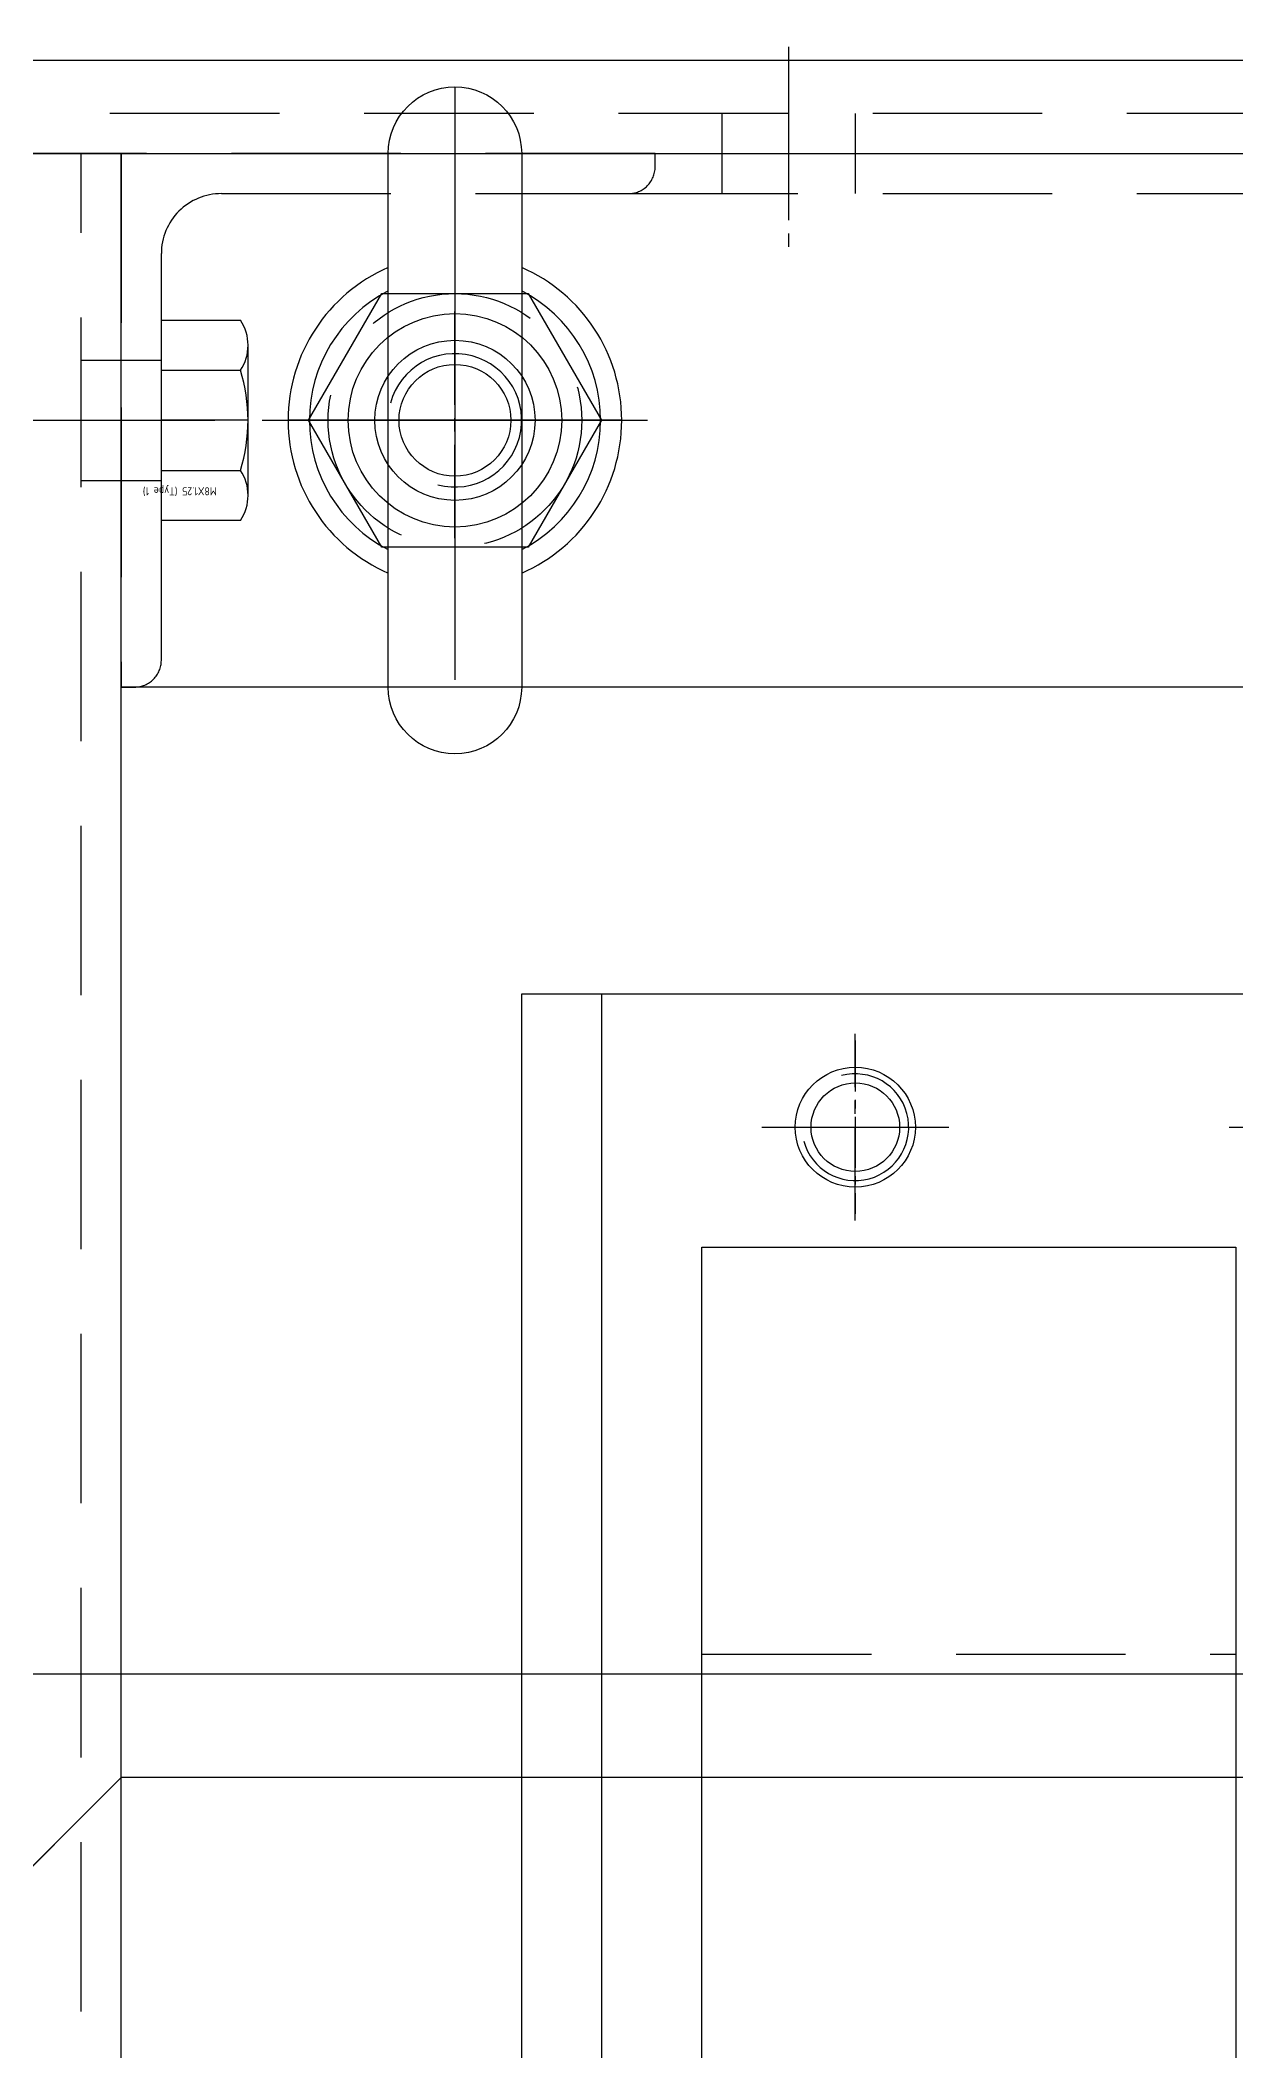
# Model space of a CAD drawing. Header units: millimetres. Extents: x 282 to 14566, y -4134 to 5341.
# Drawn here: x 8435.1 to 8524.7, y 1901.1 to 2051.8 of the extents above; entities that cross this region are included whole.
import ezdxf
from ezdxf.enums import TextEntityAlignment as Align

# ---------------------------------------------------------------- set-up
doc = ezdxf.new("R2010")
doc.units = ezdxf.units.MM
for name, pattern in [('CENTER', [50.8, 31.75, -6.35, 6.35, -6.35]), ('CENTER1', [10, 7, -1, 1, -1]), ('CENTER2', [28.575, 19.05, -3.175, 3.175, -3.175]), ('HIDDEN2', [4.7625, 3.175, -1.5875]), ('HIDDENX2', [19.05, 12.7, -6.35])]:
    doc.linetypes.add(name, pattern=pattern)
doc.layers.add('CENTER', color=1, linetype='CENTER')
doc.layers.add('THIN', color=3, linetype='Continuous')
doc.styles.get("Standard").update_dxf_attribs({"font": 'ISOCP.SHX', "bigfont": 'WHGTXT.SHX'})

# ---------------------------------------------------------------- blocks, each defined once
blk = doc.blocks.new('A$C6FBE51B6')
at = {"color": 1}
blk.add_lwpolyline([(-219, -48.5), (-51, -48.5, 0.414214), (-33, -30.5), (-33, 30.5, 0.414214), (-51, 48.5), (-219, 48.5, 0.414214), (-237, 30.5), (-237, 22, -0.414214), (-247, 12), (-285, 12), (-285, 59.25), (-282, 59.25), (-260, 81.25), (-10, 81.25), (0, 71.25), (0, -71.25), (-10, -81.25), (-260, -81.25), (-282, -59.25), (-285, -59.25), (-285, -12), (-247, -12, -0.414214), (-237, -22), (-237, -30.5, 0.414214)], format="xyb", close=True, dxfattribs=at)
blk = doc.blocks.new('A$C39391581')
blk.add_blockref('A$C6FBE51B6', (135, 0))
blk = doc.blocks.new('A$C02164809')
at = {"color": 3}
blk.add_lwpolyline([(-134, 89), (134, 89), (144, 79), (144, -79), (134, -89), (-134, -89), (-144, -79), (-144, 79)], close=True, dxfattribs=at)
blk = doc.blocks.new('A$C41625270')
at = {"xscale": -1}
for name in ['A$C02164809', 'A$C39391581']:
    blk.add_blockref(name, (0, 0), dxfattribs=at)
blk = doc.blocks.new('A$C36744CA9')
at = {"color": 2, "linetype": 'HIDDENX2'}
blk.add_line((-137.68, 62.36), (-97.68, 62.36), dxfattribs=at)
at = {"color": 250}
blk.add_lwpolyline([(-137.68, 92.86), (-97.68, 92.86), (-97.68, -27.14), (-137.68, -27.14)], close=True, dxfattribs=at)
blk = doc.blocks.new('A$C2E716B39')
at = {"color": 3}
for p, q in [((120.88, 93.4), (120.88, -186.6)), ((126.88, 93.4), (126.88, -186.6)), ((126.88, -186.6), (-63.12, -186.6))]:
    blk.add_line(p, q, dxfattribs=at)
at = {"color": 1, "linetype": 'CENTER2', "ltscale": 0.2}
for p, q in [((101.88, -183.09), (101.88, -170.11)), ((108.37, -176.6), (95.39, -176.6))]:
    blk.add_line(p, q, dxfattribs=at)
at = {"color": 3}
blk.add_circle((101.88, -176.6), 4.5, dxfattribs=at)
blk = doc.blocks.new('A$C5F6A19AC')
at = {"color": 30, "rotation": 180}
blk.add_blockref('A$C2E716B39', (31.88, -46.6), dxfattribs=at)
for name, p in [('A$C36744CA9', (56.18, 28.14)), ('A$C41625270', (0, 0))]:
    blk.add_blockref(name, p)
at = {"rotation": 180}
blk.add_blockref('A$C41625270', (0, 0), dxfattribs=at)
blk = doc.blocks.new('A$C065017E1')
at = {"color": 1, "linetype": 'CENTER1'}
for p, q in [((-395, 413), (-395, 427)), ((-402, 420), (-388, 420)), ((-367, 420), (-353, 420))]:
    blk.add_line(p, q, dxfattribs=at)
blk.add_circle((-425, 473), 4.19)
at = {"ltscale": 10}
blk.add_circle((-395, 420), 3.32, dxfattribs=at)
at = {"layer": 'CENTER'}
for p, q in [((-425, 478), (-425, 468)), ((-430, 473), (-420, 473))]:
    blk.add_line(p, q, dxfattribs=at)
at = {"layer": 'THIN'}
blk.add_arc((-425, 473), 5, 255, 165, dxfattribs=at)
at = {"layer": 'THIN', "ltscale": 10}
blk.add_arc((-395, 420), 4, 195, 105, dxfattribs=at)
blk = doc.blocks.new('A$C0EF939BE')
blk.add_lwpolyline([(-20, 5), (20, 5, -1), (20, -5), (-20, -5, -1)], format="xyb", close=True)
for radius, start, end in [(12.5, 23.5782, 156.4218), (10.91, 27.2772, 152.7228), (12.5, 203.5782, 336.4218), (10.91, 207.2772, 332.7228)]:
    blk.add_arc((0, 0), radius, start, end)
at = {"layer": 'CENTER'}
for p, q in [((0, 12.5), (0, -12.5)), ((-25, 0), (25, 0))]:
    blk.add_line(p, q, dxfattribs=at)
blk = doc.blocks.new('A$C52180AF6')
at = {"color": 2, "linetype": 'HIDDENX2'}
for p, q in [((6.5, -5.63), (6.5, 5.63)), ((0, 3.75), (5.92, 3.75)), ((0, -3.75), (5.92, -3.75))]:
    blk.add_line(p, q, dxfattribs=at)
blk.add_lwpolyline([(0, -7.51), (0, 7.51), (5.92, 7.51, -0.309401), (5.92, 3.75, -0.154701), (5.92, -3.75, -0.309401), (5.92, -7.51)], format="xyb", close=True, dxfattribs=at)
at = {"layer": 'CENTER'}
blk.add_line((6.5, 0), (0, 0), dxfattribs=at)
at = {"color": 2, "linetype": 'HIDDENX2'}
blk.add_text('M8X1.25 (Type 1)', height=0.6, rotation=180, dxfattribs=at).set_placement((4.16, -5.32), align=Align.MIDDLE_LEFT)
blk = doc.blocks.new('A$C44CD3016')
at = {"color": 1, "linetype": 'CENTER1'}
for p, q in [((-100, 24), (-100, 13)), ((-154, 0), (-143, 0))]:
    blk.add_line(p, q, dxfattribs=at)
at = {"color": 2, "linetype": 'HIDDEN2'}
for p, q in [((-105, 20), (-105, 17)), ((-95, 20), (-95, 17)), ((-150, 4.5), (-147, 4.5)), ((-150, -4.5), (-147, -4.5))]:
    blk.add_line(p, q, dxfattribs=at)
at = {"color": 2, "linetype": 'HIDDENX2'}
blk.add_line((-112, 17), (62, 17), dxfattribs=at)
at = {"color": 250, "linetype": 'CENTER1'}
for p, q in [((-125, -8.84), (-125, 8.84)), ((-133.84, 0), (-116.16, 0))]:
    blk.add_line(p, q, dxfattribs=at)
at = {"color": 4}
blk.add_lwpolyline([(100, -20), (-150, -20), (-150, 20), (100, 20)], close=True, dxfattribs=at)
at = {"color": 2, "linetype": 'HIDDENX2'}
blk.add_lwpolyline([(-150, 20), (-150, -20), (-149, -20, 0.414214), (-147, -18), (-147, 12.5, -0.414214), (-142.5, 17), (-112, 17, 0.414214), (-110, 19), (-110, 20)], format="xyb", close=True, dxfattribs=at)
blk.add_lwpolyline([(-119.52, -9.5), (-130.48, -9.5), (-135.97, 0), (-130.48, 9.5), (-119.52, 9.5), (-114.03, 0), (-119.52, -9.5)], dxfattribs=at)
blk.add_circle((-125, 0), 9.5, dxfattribs=at)
at = {"color": 250}
blk.add_circle((-125, 0), 6, dxfattribs=at)
at = {"rotation": 270}
blk.add_blockref('A$C0EF939BE', (-125, 0), dxfattribs=at)
blk.add_blockref('A$C52180AF6', (-147, 0))
blk = doc.blocks.new('A$C08473D62')
at = {"color": 2, "linetype": 'HIDDENX2'}
blk.add_line((3, -386), (3, 20), dxfattribs=at)
at = {"color": 2, "linetype": 'HIDDEN2'}
for p, q in [((3, 4.5), (0, 4.5)), ((3, -4.5), (0, -4.5))]:
    blk.add_line(p, q, dxfattribs=at)
at = {"color": 1, "linetype": 'CENTER1'}
blk.add_line((9.54, 0), (-6.54, 0), dxfattribs=at)
at = {"color": 3}
blk.add_lwpolyline([(40, 20), (40, -386), (0, -386), (0, 20)], close=True, dxfattribs=at)
blk = doc.blocks.new('A$C5C183642')
at = {"color": 1, "linetype": 'CENTER1'}
blk.add_line((-380, -8), (-380, 5), dxfattribs=at)
at = {"color": 2, "linetype": 'HIDDENX2'}
for p, q in [((-385, -3), (-385, 0)), ((-375, -3), (-375, 0)), ((20, -3), (-630, -3))]:
    blk.add_line(p, q, dxfattribs=at)
at = {"color": 3}
blk.add_lwpolyline([(20, -40), (-630, -40), (-630, 0), (20, 0)], close=True, dxfattribs=at)
blk = doc.blocks.new('A$C664E0AA2')
at = {"color": 1, "linetype": 'CENTER'}
for p, q in [((-390, -82.56), (-390, -111.44)), ((-404.44, -97), (-375.56, -97))]:
    blk.add_line(p, q, dxfattribs=at)
at = {"color": 3}
blk.add_circle((-390, -97), 8, dxfattribs=at)
blk = doc.blocks.new('A$C13B9252F')
blk.add_lwpolyline([(-83, 12), (523, 12), (523, 52), (-83, 52)])

msp = doc.modelspace()

# ---------------------------------------------------------------- block references
for name, p in [('A$C664E0AA2', (8856.162, 2120.349)), ('A$C065017E1', (8891.162, 1550.349)), ('A$C13B9252F', (8331.162, 2038.349)), ('A$C44CD3016', (8591.162, 2023.349)), ('A$C5F6A19AC', (8566.162, 1840.349))]:
    msp.add_blockref(name, p)
at = {"xscale": -1, "rotation": 180}
msp.add_blockref('A$C5C183642', (8871.162, 2043.349), dxfattribs=at)
at = {"xscale": -1}
msp.add_blockref('A$C08473D62', (8441.162, 2023.349), dxfattribs=at)

doc.saveas('drawing.dxf')
